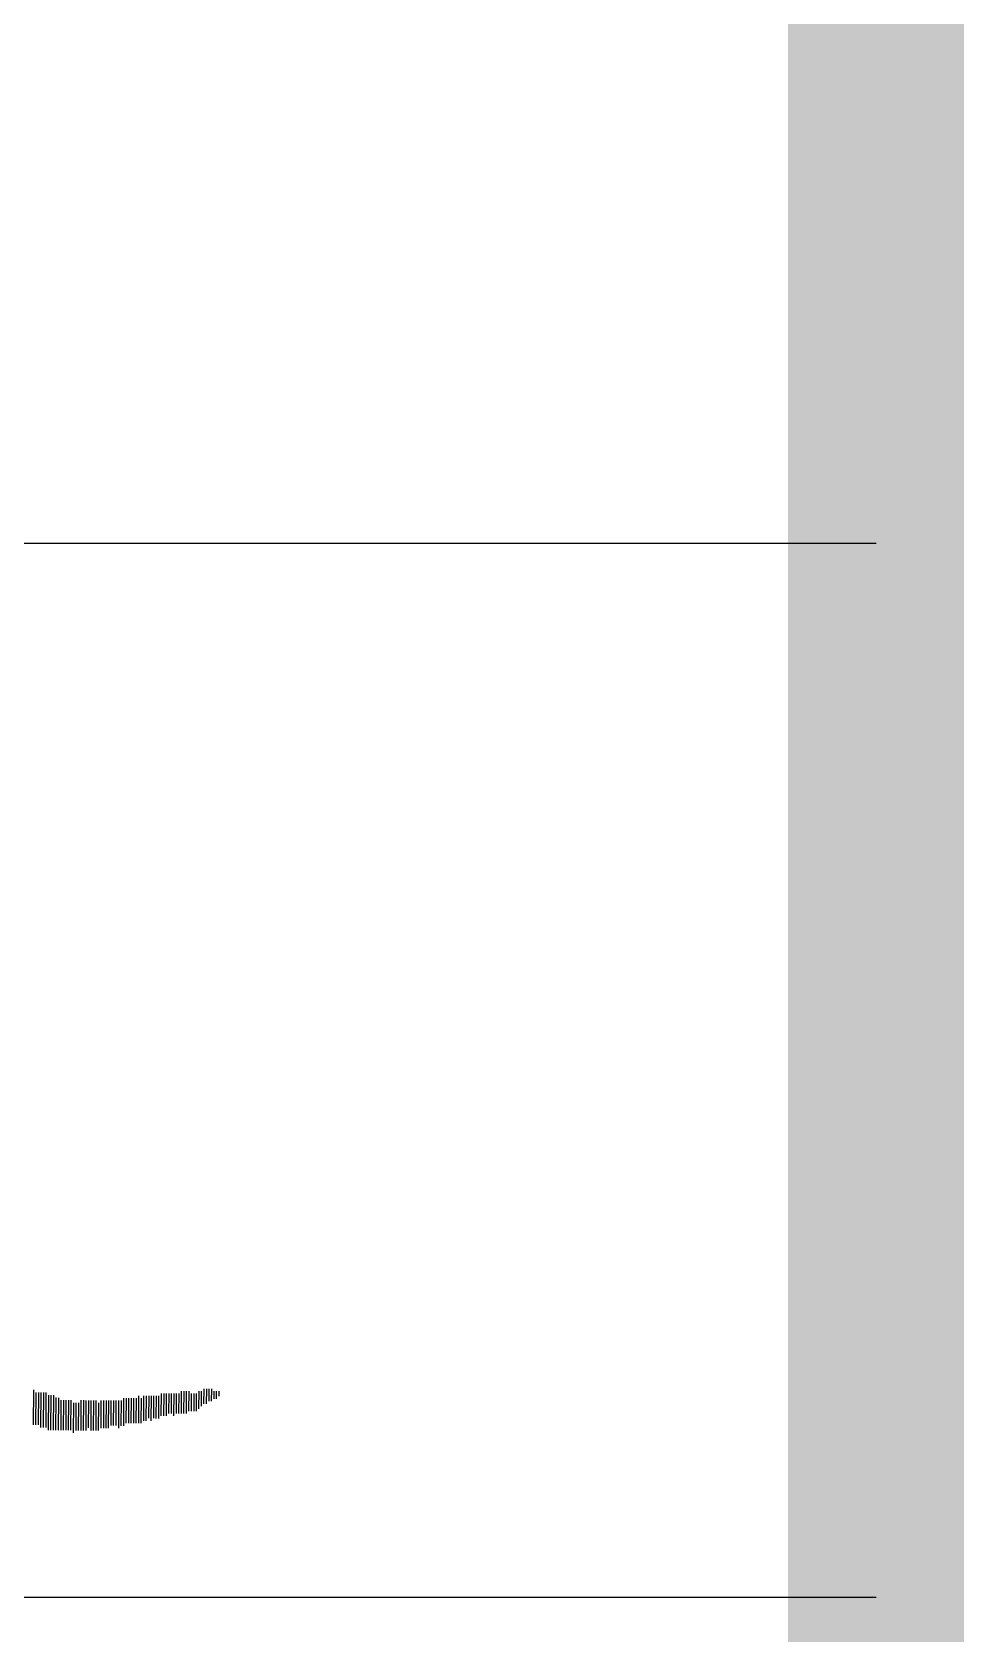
# Model space of a CAD drawing. Extents: x 1738711 to 2346805, y 1189731 to 2516152.
# Drawn here: x 2168186 to 2168716, y 2376499 to 2377410 of the extents above; entities that cross this region are included whole.
import ezdxf
from ezdxf.enums import TextEntityAlignment as Align

# ---------------------------------------------------------------- set-up
doc = ezdxf.new("R2010")
doc.units = 0
doc.header["$LTSCALE"] = 1000
doc.header["$MEASUREMENT"] = 0
doc.layers.add('TK', color=4, linetype='Continuous')
doc.layers.add('签名', color=2, linetype='Continuous')
doc.styles.add('宋体', font='SIMSUN.TTF', dxfattribs={"width": 0.75})

# ---------------------------------------------------------------- blocks, each defined once
blk = doc.blocks.new('hjashrtahreahe')
at = {"layer": 'TK', "color": 7}
for p, q in [((76600, 2800), (83100, 2800)), ((76600, 2200), (83100, 2200))]:
    blk.add_line(p, q, dxfattribs=at)
at = {"layer": 'TK', "color": 3, "const_width": 100}
blk.add_lwpolyline([(2500, 1000), (2500, 58400), (83100, 58400), (83100, 1000)], close=True, dxfattribs=at)
at = {"layer": 'TK', "color": 7, "const_width": 25}
blk.add_lwpolyline([(76600, 3550), (83100, 3550), (83100, 1000), (76600, 1000)], close=True, dxfattribs=at)
at = {"layer": 'TK', "style": '宋体', "width": 0.75}
for tag, height, p in [('项目负责人', 350, (6002.88, 57088.65)), ('专业负责人', 350, (6002.88, 56223.66)), ('设计人', 350, (6002.88, 55419.43)), ('版号1', 250, (77303.87, 22193.36)), ('时间1', 250, (82405.29, 22193.36)), ('版号2', 250, (77303.87, 21593.36)), ('时间2', 250, (82405.29, 21593.36)), ('版号3', 250, (77303.87, 20993.36)), ('时间3', 250, (82405.29, 20993.36)), ('建筑会签', 0.0001, (78977.88, 2403.16)), ('电气会签', 0.0001, (82127.88, 2403.16)), ('结构会签', 0.0001, (78977.88, 1803.16)), ('暖通会签', 0.0001, (82127.88, 1803.16)), ('给排水会签', 0.0001, (78977.88, 1249.52)), ('智能化会签', 0.0001, (82127.88, 1249.52))]:
    blk.add_attdef(tag, text='', height=height, dxfattribs=at).set_placement(p, align=Align.CENTER)
for tag, p in [('合作设计单位', (80815.88, 48985.89)), ('版号说明1', (79853.88, 22318.17)), ('版号说明2', (79853.88, 21718.17)), ('版号说明3', (79853.88, 21118.17)), ('浙江绿储科技有限公司', (80545.18, 16035.89)), ('百兆瓦级集中式熔盐储能关键', (80545.18, 14953.21)), ('设备研发及制造基地项目', (80545.18, 14603.3)), ('1#研发楼', (80545.18, 13635.89)), ('图名', (80545.18, 12435.89)), ('工程编号', (78977.88, 11460.89)), ('子项编号', (82127.88, 11460.89)), ('建筑', (78977.88, 10710.89)), ('图号', (82127.88, 10710.89)), ('施工图', (78977.88, 9960.89)), ('2023.03', (82127.88, 9960.89)), ('审定', (79352.88, 8460.89)), ('审核', (79352.88, 7710.89)), ('工程负责', (79352.88, 6960.89)), ('专业负责', (79352.88, 6210.89)), ('设计', (79352.88, 5460.89)), ('制图', (79352.88, 4710.89)), ('校对', (79352.88, 3960.89))]:
    blk.add_attdef(tag, text='', height=250, dxfattribs=at).set_placement(p, align=Align.MIDDLE_CENTER)
blk = doc.blocks.new('A$C579C72A4')
for p, q in [((1978.1, 183), (1977.9, 153.1)), ((1980.2, 180.9), (1980, 153.1)), ((1982.4, 180.8), (1982.2, 153.1)), ((1984.5, 180.8), (1984.3, 150.9)), ((1986.7, 180.8), (1986.4, 150.9)), ((1988.8, 180.8), (1988.6, 150.9)), ((1990.9, 178.6), (1990.7, 148.7)), ((1993.1, 178.6), (1992.8, 148.7)), ((1995.2, 178.6), (1995, 148.7)), ((2067.9, 178.1), (2067.7, 154.6)), ((2072.2, 178.1), (2072, 156.7)), ((2074.3, 178), (2074.2, 156.7)), ((2076.5, 178), (2076.3, 158.8)), ((2078.6, 178), (2078.4, 156.6)), ((2080.7, 178), (2080.6, 158.8)), ((2082.9, 178), (2082.7, 158.7)), ((2085, 178), (2084.9, 158.7)), ((2087.2, 180.1), (2087, 160.8)), ((2089.3, 180.1), (2089.2, 160.8)), ((2091.4, 180.1), (2091.3, 160.8)), ((2093.6, 180), (2093.5, 162.9)), ((2095.7, 180), (2095.6, 162.9)), ((2097.9, 180), (2097.7, 160.8)), ((2100, 180), (2099.9, 162.9)), ((2102.1, 180), (2102, 162.9)), ((2104.3, 182.1), (2104.1, 162.9)), ((2106.4, 182.1), (2106.3, 162.8)), ((2108.6, 182.1), (2108.4, 162.8)), ((2110.7, 182.1), (2110.6, 165)), ((2112.8, 179.9), (2112.7, 164.9)), ((2115, 179.9), (2114.9, 164.9)), ((2117.1, 179.9), (2117, 164.9)), ((2119.3, 182), (2119.1, 167)), ((2121.4, 182), (2121.3, 169.2)), ((2123.5, 184.1), (2123.4, 171.3)), ((2125.7, 184.1), (2125.6, 171.3)), ((2127.8, 184.1), (2127.7, 173.4)), ((2130, 184.1), (2129.9, 173.4)), ((2132.1, 181.9), (2132, 175.5)), ((2134.2, 181.9), (2134.2, 175.5)), ((2136.4, 181.9), (2136.3, 177.6)), ((1997.3, 176.5), (1997.1, 148.7)), ((1999.5, 176.4), (1999.3, 148.7)), ((2001.6, 174.3), (2001.4, 148.6)), ((2003.7, 174.3), (2003.5, 148.6)), ((2005.9, 174.3), (2005.7, 148.6)), ((2008, 174.2), (2007.8, 148.6)), ((2010.1, 174.2), (2009.9, 148.6)), ((2012.3, 172.1), (2012.1, 146.4)), ((2014.4, 172.1), (2014.2, 148.5)), ((2016.5, 172), (2016.4, 148.5)), ((2018.7, 174.2), (2018.5, 148.5)), ((2020.8, 174.2), (2020.6, 148.5)), ((2023, 174.1), (2022.8, 148.5)), ((2025.1, 174.1), (2024.9, 150.6)), ((2027.2, 174.1), (2027.1, 148.4)), ((2029.4, 174.1), (2029.2, 148.4)), ((2031.5, 174.1), (2031.3, 148.4)), ((2033.6, 171.9), (2033.5, 148.4)), ((2035.8, 174), (2035.6, 150.5)), ((2037.9, 174), (2037.8, 150.5)), ((2040.1, 174), (2039.9, 150.5)), ((2042.2, 174), (2042, 150.5)), ((2044.3, 174), (2044.2, 152.6)), ((2046.5, 174), (2046.3, 152.6)), ((2048.6, 174), (2048.5, 152.6)), ((2050.8, 173.9), (2050.6, 150.4)), ((2052.9, 173.9), (2052.7, 152.5)), ((2055.1, 176), (2054.9, 152.5)), ((2057.2, 176), (2057, 154.6)), ((2059.3, 176), (2059.2, 154.6)), ((2061.5, 176), (2061.3, 154.6)), ((2063.6, 176), (2063.5, 154.6)), ((2065.7, 176), (2065.6, 154.6)), ((2070, 175.9), (2069.9, 154.6))]:
    blk.add_line(p, q)
blk = doc.blocks.new('harehraehr')
at = {"layer": '签名'}
blk.add_blockref('A$C579C72A4', (2019870, 1952403), dxfattribs=at)

msp = doc.modelspace()

# ---------------------------------------------------------------- block references
msp.add_blockref('hjashrtahreahe', (2085566.1, 2374319.49))
at = {"xscale": 0.66666, "yscale": 0.66666, "zscale": 0.66666}
msp.add_blockref('harehraehr', (820301.46, 1074926.44), dxfattribs=at)

doc.saveas('drawing.dxf')
